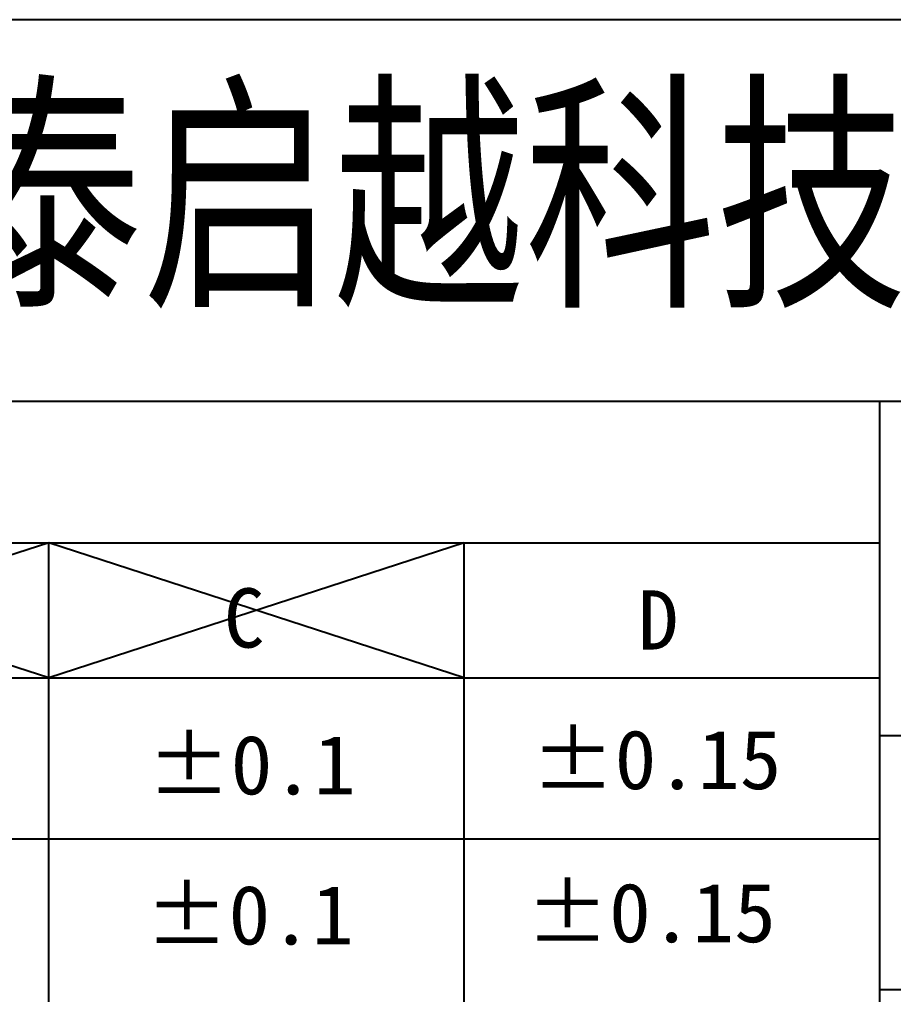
# Model space of a CAD drawing. Extents: x 379 to 488, y 250 to 334.
# Drawn here: x 449.44 to 457.3, y 260.34 to 269.11 of the extents above; entities that cross this region are included whole.
import ezdxf

# ---------------------------------------------------------------- set-up
doc = ezdxf.new("R2010")
doc.units = 0
doc.header["$LTSCALE"] = 23.1
doc.header["$MEASUREMENT"] = 0
doc.layers.get('0').update_dxf_attribs({"linetype": 'CONTINUOUS'})
doc.layers.add('3_SOLID_GEOM', color=7, linetype='CONTINUOUS')
doc.layers.add('OUTLINE', color=7, linetype='CONTINUOUS')
doc.styles.add('TEXTSTYLE_1', font='txt', dxfattribs={"width": 0.75})
doc.styles.add('TEXTSTYLE_2', font='txt')
doc.styles.add('宋体', font='txt', dxfattribs={"width": 0.75})

msp = doc.modelspace()

# ---------------------------------------------------------------- linework, layer by layer
at = {"linetype": 'Continuous'}
for p, q in [((442.2334, 264.3998), (457.1746, 264.3998)), ((437.9413, 261.7369), (457.1746, 261.7369))]:
    msp.add_line(p, q, dxfattribs=at)
for p, q in [((449.704, 263.1835), (445.9687, 264.3998)), ((449.704, 264.3998), (445.9687, 263.1835)), ((453.4393, 263.1835), (449.704, 264.3998)), ((453.4393, 264.3998), (449.704, 263.1835)), ((442.2334, 263.1835), (457.1746, 263.1835))]:
    msp.add_line(p, q)
at = {"layer": 'OUTLINE'}
for p, q in [((437.9413, 269.107), (484.9805, 269.107)), ((437.9413, 265.6725), (484.9805, 265.6725)), ((457.1746, 251.9196), (457.1746, 265.6725)), ((449.704, 255.836), (449.704, 264.3998)), ((453.4393, 255.836), (453.4393, 264.3998)), ((457.1746, 262.665), (484.9805, 262.665)), ((457.1746, 260.3823), (484.9805, 260.3823))]:
    msp.add_line(p, q, dxfattribs=at)

# ---------------------------------------------------------------- texts
at = {"linetype": 'Continuous', "style": 'TEXTSTYLE_1'}
for s, p in [('C', (451.2786, 263.457)), ('D', (455.0023, 263.4392))]:
    msp.add_text(s, height=0.5332, dxfattribs=at).set_placement(p)
at = {"linetype": 'Continuous', "style": 'TEXTSTYLE_2', "width": 1.033333}
for s, p in [('%%P0.1', (450.5899, 262.1361)), ('%%p0.15', (454.0424, 262.1835)), ('%%P0.1', (450.5707, 260.7861)), ('%%p0.15', (453.9924, 260.8064))]:
    msp.add_text(s, height=0.53315, dxfattribs=at).set_placement(p)
at = {"layer": '3_SOLID_GEOM', "insert": (447.1082, 268.3737), "char_height": 1.5, "width": 22.216649, "attachment_point": 1, "style": '宋体'}
msp.add_mtext('{\\fSimSun|b0|i0|c134|p2;\\H1.12x;盛泰启越科技有限公司} ', dxfattribs=at)

doc.saveas('drawing.dxf')
